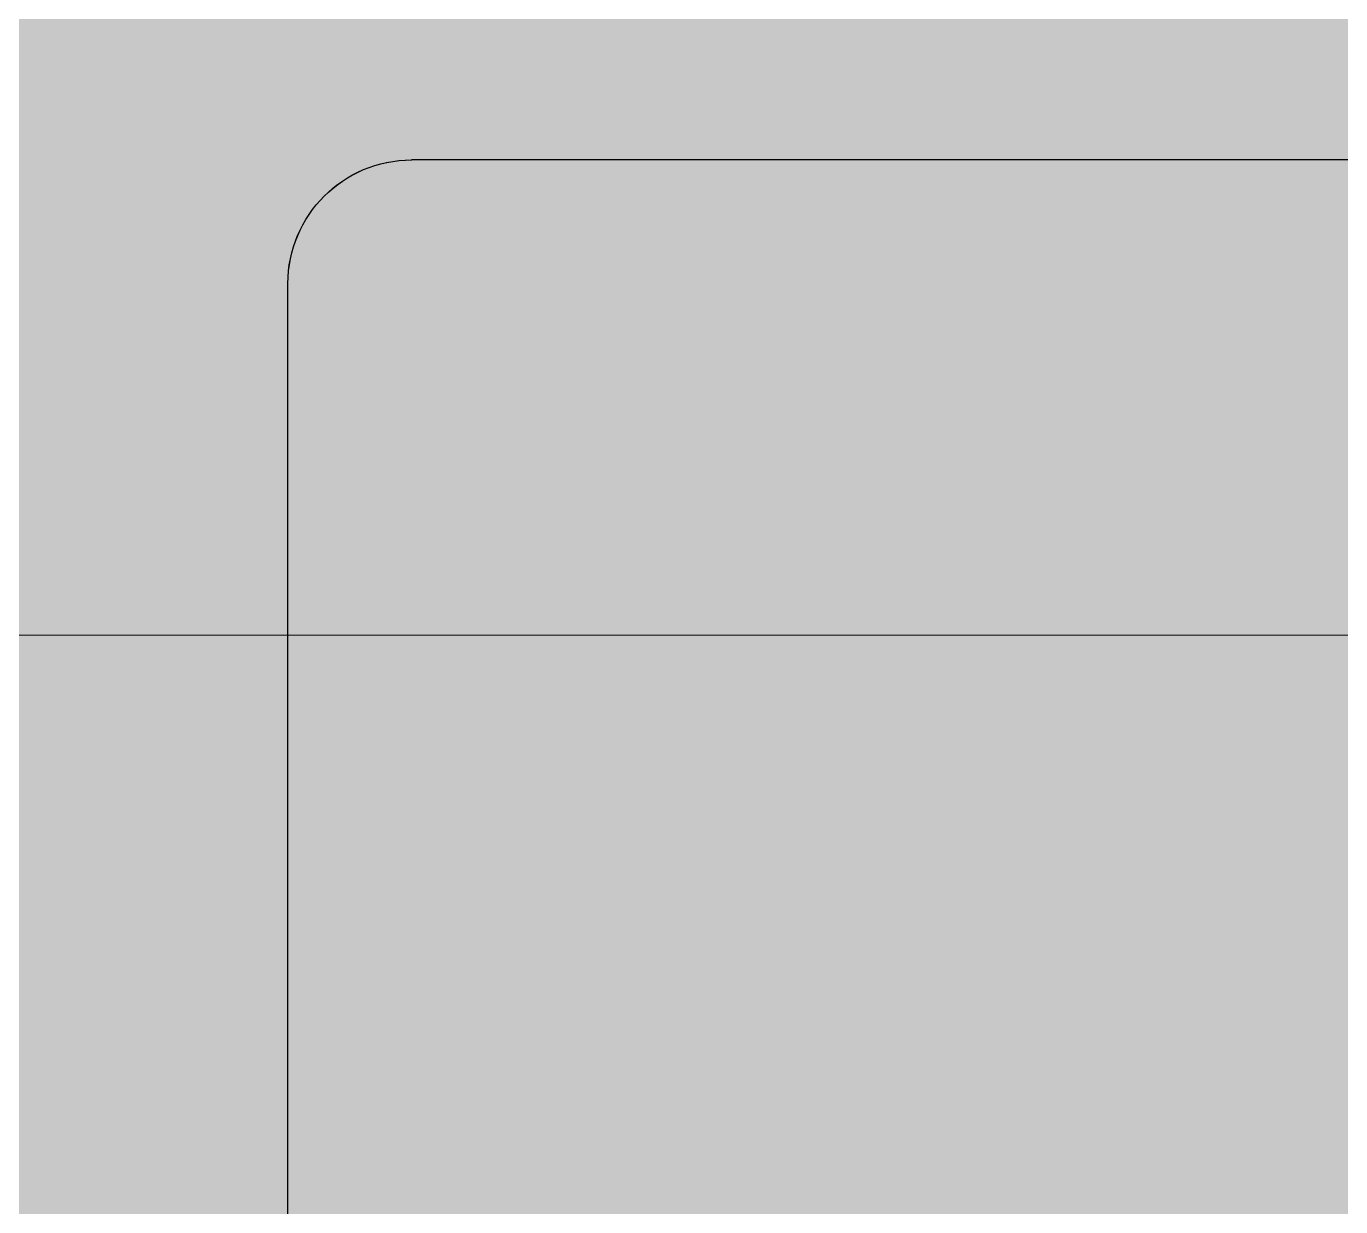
# Model space of a CAD drawing. Header units: millimetres. Extents: x 4739419 to 5837985, y 2291271 to 3446271.
# Drawn here: x 4932396.2 to 4932484.7, y 2413952.7 to 2414032.2 of the extents above; entities that cross this region are included whole.
import ezdxf

# ---------------------------------------------------------------- set-up
doc = ezdxf.new("R2010")
doc.units = ezdxf.units.MM
doc.layers.get('0').update_dxf_attribs({"color": 255})
for name, color, linetype in [('HEB-Angle joint', 1, 'Continuous'), ('HEB-Area(PC Topping)', 3, 'Continuous'), ('XR-평면도$0$A-ELEV-PATT', 9, 'Continuous')]:
    doc.layers.add(name, color=color, linetype=linetype)
doc.layers.add('XR-평면도$0$A-ELEV-LIN3', color=9, linetype='Continuous', lineweight=18)

# ---------------------------------------------------------------- blocks, each defined once
blk = doc.blocks.new('XR-평면도$0$범퍼_1')
at = {"layer": 'XR-평면도$0$A-ELEV-PATT', "ltscale": 0.002}
h = blk.add_hatch(dxfattribs=at)
h.set_pattern_fill('AR-SAND', color=256, angle=180, style=0)
h.set_pattern_definition([(217.5, (21376290.81, -50954928.292), (1.600031296, -48.941323733), [0, -38.608, 0, -43.18, 0, -41.275]), (187.5, (21376290.81, -50954928.29), (-44.95232831, -71.68251006), [0, -20.828, 0, -34.798, 0, -13.335]), (147.5, (21376322.05, -50954928.292), (-79.099237024, -0.143718468), [0, -12.7, 0, -45.72, 0, -59.69]), (137.5, (21376322.05, -50954928.29), (-76.35564525, -22.292932326), [0, -6.35, 0, -29.972, 0, -34.29])])
edge = h.paths.add_edge_path()
edge.add_arc((-4693.667, 123.667), 8.333, 90, 180)
edge.add_line((-4702, 123.667), (-4702, 32))
edge.add_line((-4702, 32), (5694, 32))
edge.add_line((5694, 32), (5694, 123.667))
edge.add_arc((5685.667, 123.667), 8.333, 0, 90)
edge.add_line((5685.667, 132), (-4693.667, 132))
at = {"layer": 'XR-평면도$0$A-ELEV-PATT'}
for p, q in [((-4693.667, 132), (5685.667, 132)), ((5694, 2), (5694, 123.667))]:
    blk.add_line(p, q, dxfattribs=at)
blk.add_arc((5685.667, 123.667), 8.333, 0, 90, dxfattribs=at)
blk = doc.blocks.new('XR-평면도$0$스크린+범퍼_기준층(210318)')
at = {"rotation": 270}
blk.add_blockref('XR-평면도$0$범퍼_1', (500, -5004), dxfattribs=at)

msp = doc.modelspace()

# ---------------------------------------------------------------- hatches: boundary and pattern name
at = {"layer": 'HEB-Area(PC Topping)'}
h = msp.add_hatch(dxfattribs=at)
h.set_pattern_fill('ANSI31', color=256, scale=300)
h.set_pattern_definition([(45, (152467.4, -0.001), (-673.51921, 673.51921), [])])
h.paths.add_polyline_path([(4865461.817, 2413991.225), (4865511.822, 2394416.614), (4898114.54, 2394416.614), (4898114.54, 2377621.694), (4911154.54, 2377621.695), (4911154.54, 2394421.694), (4943111.81, 2394421.694), (4943111.81, 2413991.225), (4905611.807, 2413991.225), (4905611.824, 2410391.225), (4903611.81, 2410391.225), (4903611.827, 2413991.225)])

# ---------------------------------------------------------------- linework, layer by layer
at = {"layer": 'HEB-Angle joint', "const_width": 300}
msp.add_lwpolyline([(4903611.827, 2413991.226), (4865461.817, 2413991.226), (4865511.822, 2394416.615), (4898114.54, 2394416.615), (4898114.54, 2377621.695), (4911154.54, 2377621.696), (4911154.54, 2394421.695), (4943111.81, 2394421.695), (4943111.81, 2413991.226), (4905611.807, 2413991.226), (4905611.824, 2410391.226), (4903611.81, 2410391.226), (4903611.827, 2413991.226)], dxfattribs=at)
at = {"layer": 'XR-평면도$0$A-ELEV-LIN3'}
for points in [[(5001611.81, 2425791.226), (5001611.81, 2427291.226), (5000011.81, 2427291.226), (5000011.81, 2426391.226), (4987761.81, 2426391.226), (4987761.81, 2426991.226), (4986461.81, 2426991.226), (4986461.81, 2425291.226), (4987561.81, 2425291.226), (4987561.81, 2413991.226), (4931661.81, 2413991.226), (4931661.81, 2425291.226), (4932761.81, 2425291.226), (4932761.81, 2426991.226), (4931461.81, 2426991.226), (4931461.81, 2426391.226), (4921761.81, 2426391.226), (4921761.81, 2426991.226), (4920461.81, 2426991.226), (4920461.81, 2425291.226), (4921561.81, 2425291.226), (4921561.81, 2413991.226), (4881111.81, 2413991.226)], [(5001611.817, 2425791.226), (5001611.817, 2427291.226), (5000011.817, 2427291.226), (5000011.817, 2426391.226), (4987761.817, 2426391.226), (4987761.817, 2426991.226), (4986461.817, 2426991.226), (4986461.817, 2425291.226), (4987561.817, 2425291.226), (4987561.817, 2413991.226), (4931661.817, 2413991.226), (4931661.817, 2425291.226), (4932761.817, 2425291.226), (4932761.817, 2426991.226), (4931461.817, 2426991.226), (4931461.817, 2426391.226), (4921761.817, 2426391.226), (4921761.817, 2426991.226), (4920461.817, 2426991.226), (4920461.817, 2425291.226), (4921561.817, 2425291.226), (4921561.817, 2413991.226), (4881111.817, 2413991.226)], [(5001611.817, 2425791.226), (5001611.817, 2427291.226), (5000011.817, 2427291.226), (5000011.817, 2426391.226), (4987761.817, 2426391.226), (4987761.817, 2426991.226), (4986461.817, 2426991.226), (4986461.817, 2425291.226), (4987561.817, 2425291.226), (4987561.817, 2413991.226), (4931661.817, 2413991.226), (4931661.817, 2425291.226), (4932761.817, 2425291.226), (4932761.817, 2426991.226), (4931461.817, 2426991.226), (4931461.817, 2426391.226), (4921761.817, 2426391.226), (4921761.817, 2426991.226), (4920461.817, 2426991.226), (4920461.817, 2425291.226), (4921561.817, 2425291.226), (4921561.817, 2413991.226), (4881111.817, 2413991.226)]]:
    msp.add_lwpolyline(points, dxfattribs=at)

# ---------------------------------------------------------------- block references
at = {"xscale": -1, "rotation": 270}
for p in [(4943111.81, 2413391.226), (4943111.817, 2413391.226), (4943111.817, 2413391.226)]:
    msp.add_blockref('XR-평면도$0$스크린+범퍼_기준층(210318)', p, dxfattribs=at)

doc.saveas('drawing.dxf')
